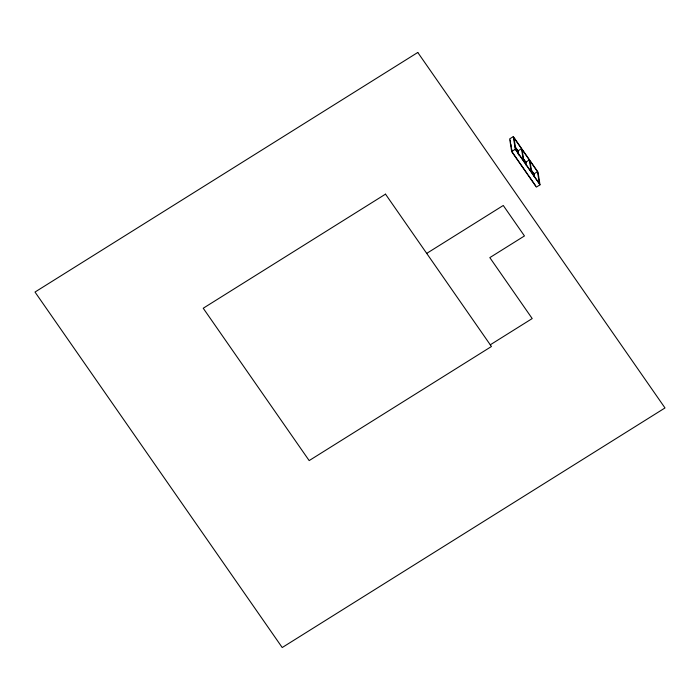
<?xml version="1.0" encoding="UTF-8"?>
<svg xmlns="http://www.w3.org/2000/svg" width="700" height="700" viewBox="0 0 700 700"><rect width="100%" height="100%" fill="white"/><g stroke="black" fill="none" stroke-linecap="round" stroke-linejoin="round"><path stroke-width="1.05" d="M513.31 136.605L509.661 138.889L511.648 151.55L536.366 187.101L540.006 184.817L538.029 172.156L513.31 136.605L515.288 149.266L540.006 184.817M511.648 151.55L515.288 149.266M518.481 154.945L517.86 150.972L521.509 148.689L513.957 137.83L515.821 149.748L523.372 160.606L521.509 148.689M526.173 165.235L525.709 162.26L529.358 159.976L522.095 149.537L523.959 161.455L531.221 171.894L529.358 159.976M534.319 176.942L533.855 173.968L537.495 171.684L529.944 160.816L531.808 172.734L539.367 183.601L537.495 171.684M426.711 253.391L503.265 205.476L524.457 235.944L489.825 257.626L532.201 318.561L490.28 344.803M515.839 147.779L518.315 151.331M523.871 159.329L526.347 162.881M531.913 170.888L534.38 174.44M514.955 146.79L517.86 150.972M523.294 158.778L525.709 162.26M530.95 169.785L533.855 173.968M512.173 152.023L519.724 162.89M520.319 163.73L527.572 174.178M528.168 175.018L535.719 185.885M510.309 140.105L510.615 142.091M510.93 144.077L511.394 147.061M511.709 149.048L512.015 151.034M417.786 52.465L35 292.049L282.214 647.535L665 407.951L417.786 52.465M385.507 194.145L203.227 308.236L309.172 460.591L491.452 346.5L385.507 194.145"/></g></svg>
